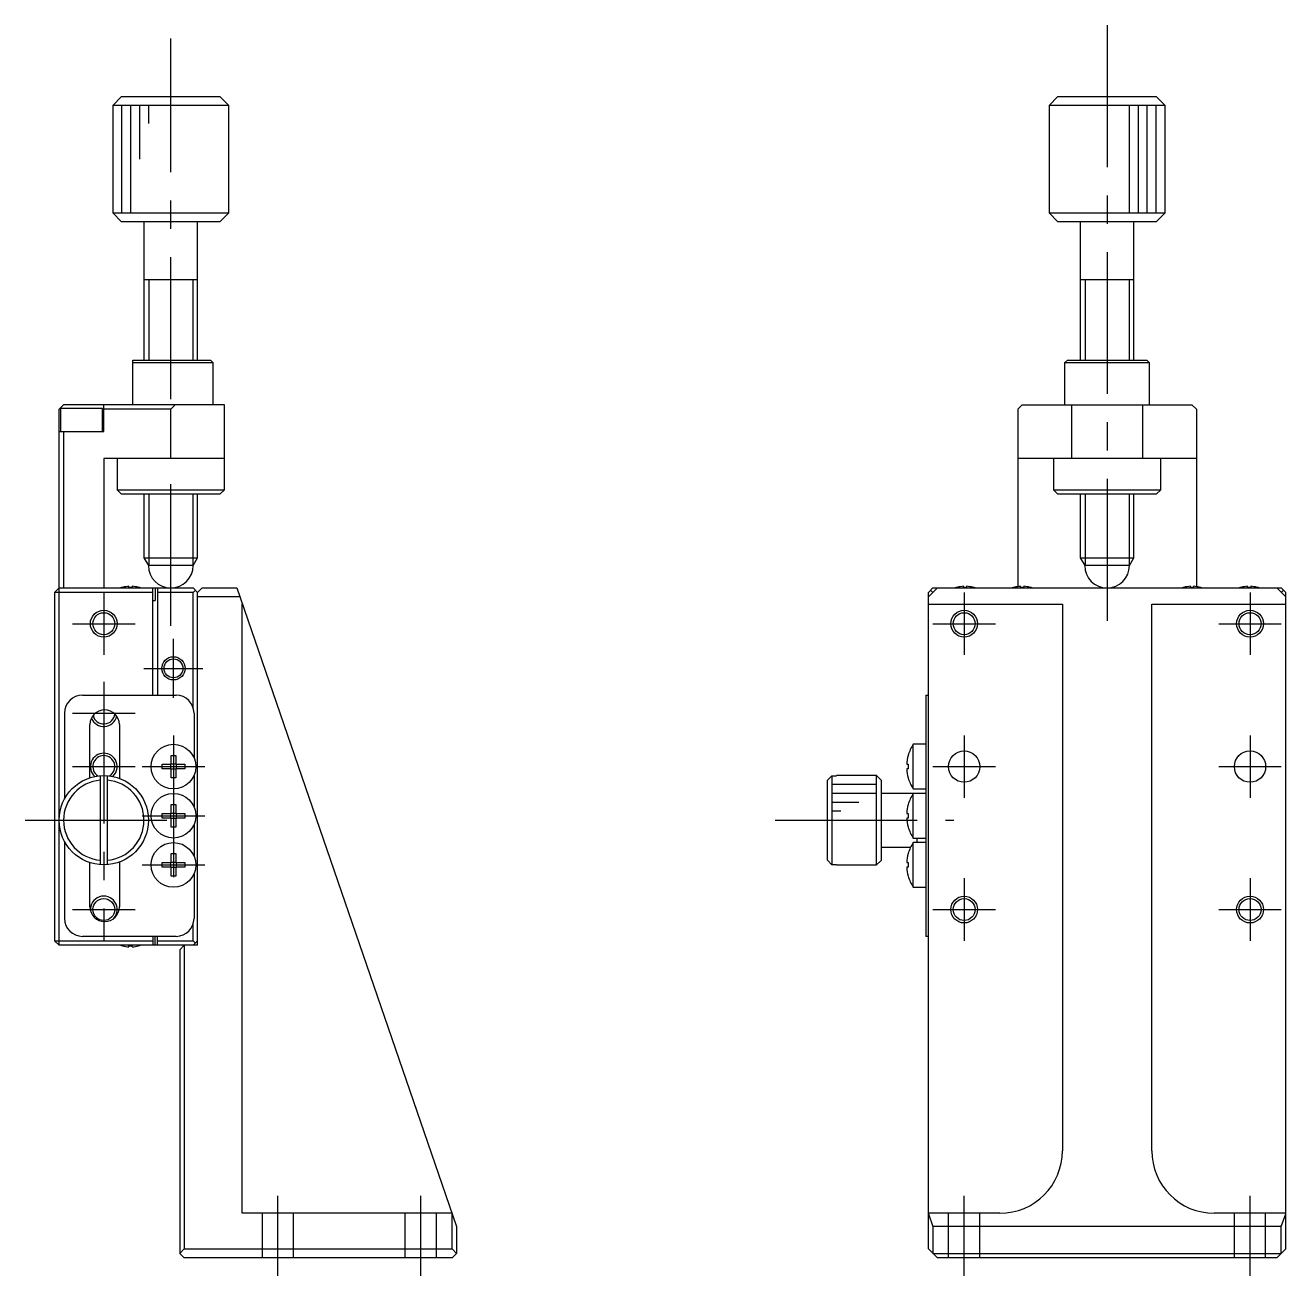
# Model space of a CAD drawing. Extents: x 0 to 308, y -8 to 271.
# Drawn here: x 167.1 to 308.2, y 77.7 to 217.7 of the extents above; entities that cross this region are included whole.
import ezdxf

# ---------------------------------------------------------------- set-up
doc = ezdxf.new("R2010")
doc.units = 0
doc.header["$LTSCALE"] = 0.5
doc.linetypes.add('CENTER', pattern=[50.8, 31.75, -6.35, 6.35, -6.35])
doc.linetypes.add('DASHED', pattern=[19.05, 12.7, -6.35])
for name, color, linetype in [('MSM_CENTER', 1, 'CENTER'), ('MSM_CONTINUOUS', 7, 'CONTINUOUS'), ('MSM_DASHED', 4, 'DASHED'), ('MSM_NARROW', 5, 'CONTINUOUS')]:
    doc.layers.add(name, color=color, linetype=linetype)

msp = doc.modelspace()

# ---------------------------------------------------------------- linework, layer by layer
at = {"layer": 'MSM_CENTER'}
for p, q in [((288.16, 217.75), (288.16, 149.5)), ((183.35, 150.5), (183.35, 216.25)), ((175.85, 154.25), (175.85, 147.25)), ((272.16, 154.25), (272.16, 147.25)), ((304.16, 154.25), (304.16, 147.25)), ((172.35, 150.75), (179.35, 150.75)), ((268.66, 150.75), (275.66, 150.75)), ((300.66, 150.75), (307.66, 150.75)), ((183.65, 142.45), (183.65, 149.05)), ((180.35, 145.75), (186.95, 145.75)), ((175.85, 144.25), (175.85, 115.25)), ((172.35, 140.75), (179.35, 140.75)), ((183.65, 138.25), (183.65, 120.25)), ((272.16, 138.25), (272.16, 131.25)), ((304.16, 138.25), (304.16, 131.25)), ((172.35, 134.75), (179.35, 134.75)), ((180.15, 134.75), (187.15, 134.75)), ((268.66, 134.75), (275.66, 134.75)), ((300.66, 134.75), (307.66, 134.75)), ((167.05, 128.75), (184.65, 128.75)), ((180.15, 129.25), (187.15, 129.25)), ((251.01, 128.75), (271.01, 128.75)), ((180.15, 123.75), (187.15, 123.75)), ((272.16, 122.25), (272.16, 115.25)), ((304.16, 122.25), (304.16, 115.25)), ((172.35, 118.75), (179.35, 118.75)), ((268.66, 118.75), (275.66, 118.75)), ((300.66, 118.75), (307.66, 118.75)), ((195.35, 77.75), (195.35, 86.7)), ((211.35, 77.75), (211.35, 86.7)), ((272.16, 77.75), (272.16, 86.7)), ((304.16, 77.75), (304.16, 86.7))]:
    msp.add_line(p, q, dxfattribs=at)
at = {"layer": 'MSM_CONTINUOUS'}
for p, q in [((177.85, 209.75), (176.85, 208.75)), ((177.85, 209.75), (188.85, 209.75)), ((189.85, 208.75), (188.85, 209.75)), ((282.66, 209.75), (281.66, 208.75)), ((282.66, 209.75), (293.66, 209.75)), ((294.66, 208.75), (293.66, 209.75)), ((176.85, 208.75), (176.85, 196.75)), ((189.85, 208.75), (176.85, 208.75)), ((189.85, 196.75), (189.85, 208.75)), ((281.66, 208.75), (281.66, 196.75)), ((294.66, 208.75), (281.66, 208.75)), ((294.66, 196.75), (294.66, 208.75)), ((176.85, 196.75), (189.85, 196.75)), ((176.85, 196.75), (177.85, 195.75)), ((188.85, 195.75), (189.85, 196.75)), ((281.66, 196.75), (294.66, 196.75)), ((281.66, 196.75), (282.66, 195.75)), ((293.66, 195.75), (294.66, 196.75)), ((188.85, 195.75), (177.85, 195.75)), ((180.35, 195.75), (180.35, 180.25)), ((186.35, 180.25), (186.35, 195.75)), ((293.66, 195.75), (282.66, 195.75)), ((285.16, 195.75), (285.16, 180.25)), ((291.16, 180.25), (291.16, 195.75)), ((186.35, 189.25), (180.35, 189.25)), ((291.16, 189.25), (285.16, 189.25)), ((179.1, 180.25), (187.8, 180.25)), ((179.1, 175.25), (179.1, 180.25)), ((188.1, 179.95), (179.1, 179.95)), ((188.1, 179.95), (187.8, 180.25)), ((188.1, 175.25), (188.1, 179.95)), ((283.71, 180.25), (283.41, 179.95)), ((292.91, 179.95), (283.41, 179.95)), ((283.41, 179.95), (283.41, 175.25)), ((283.71, 180.25), (292.61, 180.25)), ((292.91, 179.95), (292.61, 180.25)), ((292.91, 175.25), (292.91, 179.95)), ((171.35, 175.25), (170.85, 174.75)), ((189.35, 175.25), (171.35, 175.25)), ((175.85, 172.25), (175.85, 175.25)), ((183.85, 175.25), (183.35, 174.75)), ((189.35, 165.75), (189.35, 175.25)), ((278.16, 174.75), (278.66, 175.25)), ((278.66, 175.25), (297.66, 175.25)), ((284.16, 175.25), (284.16, 169.25)), ((292.16, 169.25), (292.16, 175.25)), ((298.16, 174.75), (297.66, 175.25)), ((170.85, 114.75), (170.85, 174.75)), ((171, 174.85), (171, 172.25)), ((175.7, 174.85), (171, 174.85)), ((175.7, 172.25), (175.7, 174.85)), ((183.35, 174.75), (175.85, 174.75)), ((183.35, 169.25), (183.35, 174.75)), ((278.16, 174.75), (278.16, 154.9)), ((298.16, 174.75), (298.16, 154.9)), ((170.85, 172.25), (175.85, 172.25)), ((171.35, 172.25), (171.35, 154.75)), ((175.85, 169.25), (175.85, 154.75)), ((189.35, 169.25), (175.85, 169.25)), ((177.35, 169.25), (177.35, 165.75)), ((298.16, 169.25), (278.16, 169.25)), ((282.16, 169.25), (282.16, 165.75)), ((294.16, 165.75), (294.16, 169.25)), ((177.35, 165.75), (177.85, 165.25)), ((177.35, 165.75), (189.35, 165.75)), ((188.85, 165.25), (177.85, 165.25)), ((180.35, 165.25), (180.35, 158.12)), ((186.35, 158.12), (186.35, 165.25)), ((188.85, 165.25), (189.35, 165.75)), ((282.16, 165.75), (294.16, 165.75)), ((282.16, 165.75), (282.66, 165.25)), ((293.66, 165.25), (282.66, 165.25)), ((285.16, 165.25), (285.16, 158.12)), ((291.16, 158.12), (291.16, 165.25)), ((293.66, 165.25), (294.16, 165.75)), ((180.35, 158.12), (186.35, 158.12)), ((180.35, 158.12), (180.85, 157.25)), ((185.85, 157.25), (186.35, 158.12)), ((285.16, 158.12), (291.16, 158.12)), ((285.16, 158.12), (285.66, 157.25)), ((290.66, 157.25), (291.16, 158.12)), ((185.85, 157.25), (180.85, 157.25)), ((290.66, 157.25), (285.66, 157.25)), ((170.35, 154.25), (170.85, 154.75)), ((170.35, 154.25), (170.35, 115.25)), ((181.35, 154.25), (170.35, 154.25)), ((170.85, 154.75), (185.85, 154.75)), ((177.97, 154.82), (177.96, 154.82)), ((178.67, 154.82), (178.67, 154.94)), ((179.03, 154.82), (178.67, 154.82)), ((179.03, 154.94), (179.03, 154.82)), ((179.74, 154.82), (179.74, 154.82)), ((181.35, 142.75), (181.35, 154.75)), ((181.6, 154.75), (181.6, 153.35)), ((181.85, 154.75), (181.85, 142.75)), ((185.85, 154.25), (181.85, 154.25)), ((185.85, 154.75), (186.35, 154.25)), ((186.1, 154.5), (185.85, 154.25)), ((185.85, 141.37), (185.85, 154.25)), ((186.35, 154.25), (186.85, 154.75)), ((186.35, 114.75), (186.35, 154.25)), ((186.85, 154.75), (190.73, 154.75)), ((190.73, 154.75), (215.35, 83.25)), ((269.16, 154.75), (268.16, 153.75)), ((268.16, 154.25), (268.66, 154.75)), ((268.16, 80.75), (268.16, 154.25)), ((268.41, 154.5), (268.66, 154.25)), ((268.66, 154.75), (307.66, 154.75)), ((271.38, 154.82), (271.37, 154.82)), ((272.08, 154.82), (272.08, 154.94)), ((272.44, 154.82), (272.08, 154.82)), ((272.44, 154.94), (272.44, 154.82)), ((273.15, 154.82), (273.15, 154.82)), ((277.78, 154.82), (277.77, 154.82)), ((278.48, 154.82), (278.48, 154.94)), ((278.84, 154.82), (278.48, 154.82)), ((278.84, 154.94), (278.84, 154.82)), ((279.55, 154.82), (279.55, 154.82)), ((296.78, 154.82), (296.77, 154.82)), ((297.48, 154.82), (297.48, 154.94)), ((297.84, 154.82), (297.48, 154.82)), ((297.84, 154.94), (297.84, 154.82)), ((298.55, 154.82), (298.55, 154.82)), ((303.18, 154.82), (303.17, 154.82)), ((303.88, 154.82), (303.88, 154.94)), ((304.24, 154.82), (303.88, 154.82)), ((304.24, 154.94), (304.24, 154.82)), ((304.95, 154.82), (304.95, 154.82)), ((308.16, 153.75), (307.16, 154.75)), ((308.16, 154.25), (307.66, 154.75)), ((307.66, 154.25), (307.91, 154.5)), ((308.16, 80.75), (308.16, 154.25)), ((181.35, 153.35), (181.6, 153.35)), ((191.08, 153.75), (186.35, 153.75)), ((191.35, 84.75), (191.35, 152.95)), ((268.16, 152.95), (283.16, 152.95)), ((283.16, 152.95), (283.16, 91.75)), ((293.16, 152.95), (308.16, 152.95)), ((293.16, 91.75), (293.16, 152.95)), ((173.45, 142.75), (183.95, 142.75)), ((267.86, 142.75), (268.16, 142.75)), ((267.86, 142.75), (267.86, 115.75)), ((171.45, 140.75), (171.45, 131.12)), ((185.95, 140.75), (185.95, 135.73)), ((174.3, 133.5), (174.3, 139.45)), ((177.6, 139.45), (177.6, 133.43)), ((267.86, 137.25), (266.47, 137.25)), ((266.47, 132.25), (266.47, 137.25)), ((183.39, 136.01), (183.91, 136.01)), ((183.39, 135.01), (183.39, 136.01)), ((183.91, 136.01), (183.91, 135.01)), ((265.89, 136.01), (265.9, 136.01)), ((182.39, 135.01), (183.39, 135.01)), ((182.39, 134.49), (182.39, 135.01)), ((183.39, 134.49), (182.39, 134.49)), ((183.35, 134.49), (183.35, 135.01)), ((183.39, 135.05), (183.91, 135.05)), ((183.39, 133.49), (183.39, 134.49)), ((183.91, 134.45), (183.39, 134.45)), ((183.91, 135.01), (184.91, 135.01)), ((183.91, 134.49), (183.91, 133.49)), ((184.91, 134.49), (183.91, 134.49)), ((183.95, 135.01), (183.95, 134.49)), ((184.91, 135.01), (184.91, 134.49)), ((265.73, 135.01), (265.9, 135.01)), ((265.9, 134.49), (265.73, 134.49)), ((265.9, 135.01), (265.9, 134.49)), ((175.45, 133.73), (175.45, 123.77)), ((176.25, 123.77), (176.25, 133.73)), ((183.91, 133.49), (183.39, 133.49)), ((185.95, 133.77), (185.95, 130.23)), ((256.86, 133.23), (257.36, 133.73)), ((256.86, 124.27), (256.86, 133.23)), ((257.36, 133.73), (257.36, 123.77)), ((257.36, 133.73), (257.86, 133.73)), ((262.36, 133.75), (257.86, 133.75)), ((257.86, 133.73), (257.86, 133.75)), ((262.36, 123.75), (262.36, 133.75)), ((262.86, 133.25), (262.36, 133.75)), ((262.86, 133.25), (262.86, 124.25)), ((265.9, 133.49), (265.89, 133.49)), ((267.86, 131.75), (262.86, 131.75)), ((266.47, 132.25), (267.86, 132.25)), ((266.47, 126.75), (266.47, 131.75)), ((183.39, 130.51), (183.91, 130.51)), ((183.39, 129.51), (183.39, 130.51)), ((183.91, 130.51), (183.91, 129.51)), ((265.89, 130.51), (265.9, 130.51)), ((182.39, 129.51), (183.39, 129.51)), ((182.39, 128.99), (182.39, 129.51)), ((183.39, 128.99), (182.39, 128.99)), ((183.35, 128.99), (183.35, 129.51)), ((183.39, 129.55), (183.91, 129.55)), ((183.39, 127.99), (183.39, 128.99)), ((183.91, 128.95), (183.39, 128.95)), ((183.91, 129.51), (184.91, 129.51)), ((183.91, 128.99), (183.91, 127.99)), ((184.91, 128.99), (183.91, 128.99)), ((183.95, 129.51), (183.95, 128.99)), ((184.91, 129.51), (184.91, 128.99)), ((265.73, 129.51), (265.9, 129.51)), ((265.9, 128.99), (265.73, 128.99)), ((265.9, 129.51), (265.9, 128.99)), ((183.91, 127.99), (183.39, 127.99)), ((185.95, 128.27), (185.95, 124.73)), ((265.9, 127.99), (265.89, 127.99)), ((171.45, 126.37), (171.45, 117.75)), ((262.86, 125.75), (266.18, 125.75)), ((266.47, 126.75), (267.86, 126.75)), ((267.86, 126.25), (266.47, 126.25)), ((266.47, 121.25), (266.47, 126.25)), ((266.86, 126.75), (266.86, 126.25)), ((183.39, 125.01), (183.91, 125.01)), ((183.39, 124.01), (183.39, 125.01)), ((183.91, 125.01), (183.91, 124.01)), ((257.36, 123.77), (256.86, 124.27)), ((262.36, 123.75), (262.86, 124.25)), ((265.89, 125.01), (265.9, 125.01)), ((174.3, 119.05), (174.3, 124)), ((177.6, 124.07), (177.6, 119.05)), ((182.39, 124.01), (183.39, 124.01)), ((182.39, 123.49), (182.39, 124.01)), ((183.39, 123.49), (182.39, 123.49)), ((183.35, 123.49), (183.35, 124.01)), ((183.39, 124.05), (183.91, 124.05)), ((183.39, 122.49), (183.39, 123.49)), ((183.91, 123.45), (183.39, 123.45)), ((183.91, 124.01), (184.91, 124.01)), ((183.91, 123.49), (183.91, 122.49)), ((184.91, 123.49), (183.91, 123.49)), ((183.95, 124.01), (183.95, 123.49)), ((184.91, 124.01), (184.91, 123.49)), ((185.95, 122.77), (185.95, 117.75)), ((257.86, 123.77), (257.36, 123.77)), ((257.86, 123.75), (257.86, 123.77)), ((257.86, 123.75), (262.36, 123.75)), ((265.73, 124.01), (265.9, 124.01)), ((265.9, 123.49), (265.73, 123.49)), ((265.9, 124.01), (265.9, 123.49)), ((183.91, 122.49), (183.39, 122.49)), ((265.9, 122.49), (265.89, 122.49)), ((266.47, 121.25), (267.86, 121.25)), ((185.85, 115.25), (185.85, 117.12)), ((183.95, 115.75), (173.45, 115.75)), ((181.35, 115.75), (181.35, 114.75)), ((181.6, 114.75), (181.6, 115.75)), ((181.85, 114.75), (181.85, 115.75)), ((268.16, 115.75), (267.86, 115.75)), ((170.85, 114.75), (170.35, 115.25)), ((170.35, 115.25), (181.35, 115.25)), ((186.35, 114.75), (170.85, 114.75)), ((177.96, 114.68), (177.97, 114.68)), ((178.67, 114.68), (179.03, 114.68)), ((178.67, 114.56), (178.67, 114.68)), ((179.03, 114.56), (179.03, 114.68)), ((179.74, 114.68), (179.74, 114.68)), ((181.85, 115.25), (185.85, 115.25)), ((184.85, 114.75), (184.35, 114.25)), ((184.85, 114.75), (184.85, 80.75)), ((185.85, 115.25), (186.1, 115)), ((185.85, 114.75), (186.35, 115.25)), ((184.35, 114.25), (184.35, 80.25)), ((214.84, 84.75), (191.35, 84.75)), ((214.85, 80.75), (214.85, 84.7)), ((276.16, 84.75), (268.16, 84.75)), ((268.16, 84.7), (268.66, 83.25)), ((308.16, 84.75), (300.16, 84.75)), ((307.66, 83.25), (308.16, 84.7)), ((215.35, 83.25), (215.35, 80.25)), ((307.66, 83.25), (268.66, 83.25)), ((268.66, 83.25), (268.66, 80.25)), ((307.66, 80.25), (307.66, 83.25)), ((184.85, 80.75), (184.35, 80.25)), ((184.85, 80.75), (214.85, 80.75)), ((215.35, 80.25), (214.85, 80.75)), ((269.16, 79.75), (268.16, 80.75)), ((308.16, 80.75), (307.16, 79.75)), ((184.85, 79.75), (184.35, 80.25)), ((214.85, 79.75), (184.85, 79.75)), ((214.85, 79.75), (215.35, 80.25)), ((268.66, 80.25), (307.66, 80.25)), ((307.16, 79.75), (269.16, 79.75))]:
    msp.add_line(p, q, dxfattribs=at)
for centre, radius in [((175.85, 150.75), 1.23), ((272.16, 150.75), 1.23), ((304.16, 150.75), 1.23), ((183.65, 145.75), 1.06), ((183.65, 134.75), 2.5), ((272.16, 134.75), 1.75), ((304.16, 134.75), 1.75), ((175.85, 128.75), 5), ((183.65, 129.25), 2.5), ((183.65, 123.75), 2.5), ((175.85, 118.75), 1.23), ((272.16, 118.75), 1.23), ((304.16, 118.75), 1.23)]:
    msp.add_circle(centre, radius, dxfattribs=at)
for centre, radius, start, end in [((183.35, 157.25), 2.5, 180, 0), ((288.16, 157.25), 2.5, 180, 0), ((178.85, 151.75), 3.2, 106.1225, 110.3641), ((178.85, 151.75), 3.19, 93.2297, 106.1067), ((178.85, 151.75), 3.19, 73.8933, 86.7703), ((178.85, 151.75), 3.2, 69.6359, 73.8775), ((272.26, 151.75), 3.2, 106.1225, 110.3641), ((272.26, 151.75), 3.19, 93.2297, 106.1067), ((272.26, 151.75), 3.19, 73.8933, 86.7703), ((272.26, 151.75), 3.2, 69.6359, 73.8775), ((278.66, 151.75), 3.2, 106.1225, 110.3641), ((278.66, 151.75), 3.19, 93.2297, 106.1067), ((278.66, 151.75), 3.19, 73.8933, 86.7703), ((278.66, 151.75), 3.2, 69.6359, 73.8775), ((297.66, 151.75), 3.2, 106.1225, 110.3641), ((297.66, 151.75), 3.19, 93.2297, 106.1067), ((297.66, 151.75), 3.19, 73.8933, 86.7703), ((297.66, 151.75), 3.2, 69.6359, 73.8775), ((304.06, 151.75), 3.2, 106.1225, 110.3641), ((304.06, 151.75), 3.19, 93.2297, 106.1067), ((304.06, 151.75), 3.19, 73.8933, 86.7703), ((304.06, 151.75), 3.2, 69.6359, 73.8775), ((173.45, 140.75), 2, 90, 180), ((183.95, 140.75), 2, 0, 90), ((175.95, 139.45), 1.65, 0, 180), ((175.85, 140.75), 1.23, 193.1748, 355.6227), ((270.21, 134.75), 4.5, 146.251, 163.7142), ((175.85, 134.75), 1.23, 302.0032, 237.9968), ((270.21, 134.75), 4.49, 163.7306, 176.6822), ((270.21, 134.75), 4.49, 183.3178, 196.2694), ((175.85, 128.75), 4.5, 95.0997, 264.9003), ((175.85, 128.75), 4.5, 275.0997, 84.9003), ((270.21, 134.75), 4.5, 196.2858, 213.749), ((270.21, 129.25), 4.5, 146.251, 163.7142), ((270.21, 129.25), 4.49, 163.7306, 176.6822), ((270.21, 129.25), 4.49, 183.3178, 196.2694), ((270.21, 129.25), 4.5, 196.2858, 213.749), ((270.21, 123.75), 4.5, 146.251, 163.7142), ((270.21, 123.75), 4.49, 163.7306, 176.6822), ((270.21, 123.75), 4.49, 183.3178, 196.2694), ((270.21, 123.75), 4.5, 196.2858, 213.749), ((175.95, 119.05), 1.65, 180, 0), ((173.45, 117.75), 2, 180, 270), ((183.95, 117.75), 2, 270, 0), ((178.85, 117.75), 3.2, 249.6359, 253.8775), ((178.85, 117.75), 3.19, 253.8933, 266.7703), ((178.85, 117.75), 3.19, 273.2297, 286.1067), ((178.85, 117.75), 3.2, 286.1225, 290.3641), ((276.16, 91.75), 7, 270, 0), ((300.16, 91.75), 7, 180, 270)]:
    msp.add_arc(centre, radius, start, end, dxfattribs=at)
at = {"layer": 'MSM_DASHED'}
for p, q in [((193.6, 79.75), (193.6, 84.7)), ((197.1, 79.75), (197.1, 84.7)), ((209.6, 79.75), (209.6, 84.7)), ((213.1, 79.75), (213.1, 84.7)), ((270.41, 79.75), (270.41, 84.7)), ((273.91, 79.75), (273.91, 84.7)), ((302.41, 79.75), (302.41, 84.7)), ((305.91, 79.75), (305.91, 84.7))]:
    msp.add_line(p, q, dxfattribs=at)
at = {"layer": 'MSM_NARROW'}
for p, q in [((177.85, 208.75), (177.85, 196.75)), ((178.85, 208.75), (178.85, 196.75)), ((179.85, 208.75), (179.85, 202.75)), ((180.85, 208.75), (180.85, 206.75)), ((290.66, 196.75), (290.66, 208.75)), ((291.66, 196.75), (291.66, 208.75)), ((292.66, 196.75), (292.66, 208.75)), ((293.66, 196.75), (293.66, 208.75)), ((180.9, 189.25), (180.9, 180.25)), ((185.81, 189.25), (185.81, 180.25)), ((285.7, 189.25), (285.7, 180.25)), ((290.62, 189.25), (290.62, 180.25)), ((180.9, 165.25), (180.9, 157.25)), ((185.81, 165.25), (185.81, 157.25)), ((285.7, 165.25), (285.7, 157.25)), ((290.62, 165.25), (290.62, 157.25)), ((262.36, 132.75), (257.36, 132.75)), ((262.36, 131.75), (257.36, 131.75)), ((260.36, 130.75), (257.36, 130.75)), ((258.36, 129.75), (257.36, 129.75))]:
    msp.add_line(p, q, dxfattribs=at)
for centre, radius in [((175.85, 150.75), 1.5), ((272.16, 150.75), 1.5), ((304.16, 150.75), 1.5), ((183.65, 145.75), 1.3), ((272.16, 118.75), 1.5), ((304.16, 118.75), 1.5)]:
    msp.add_circle(centre, radius, dxfattribs=at)
for centre, start, end in [((175.85, 140.75), 202.6881, 346.1093), ((175.85, 134.75), 312.5988, 227.4012), ((175.85, 118.75), 318.4456, 184.6845)]:
    msp.add_arc(centre, 1.5, start, end, dxfattribs=at)

doc.saveas('drawing.dxf')
